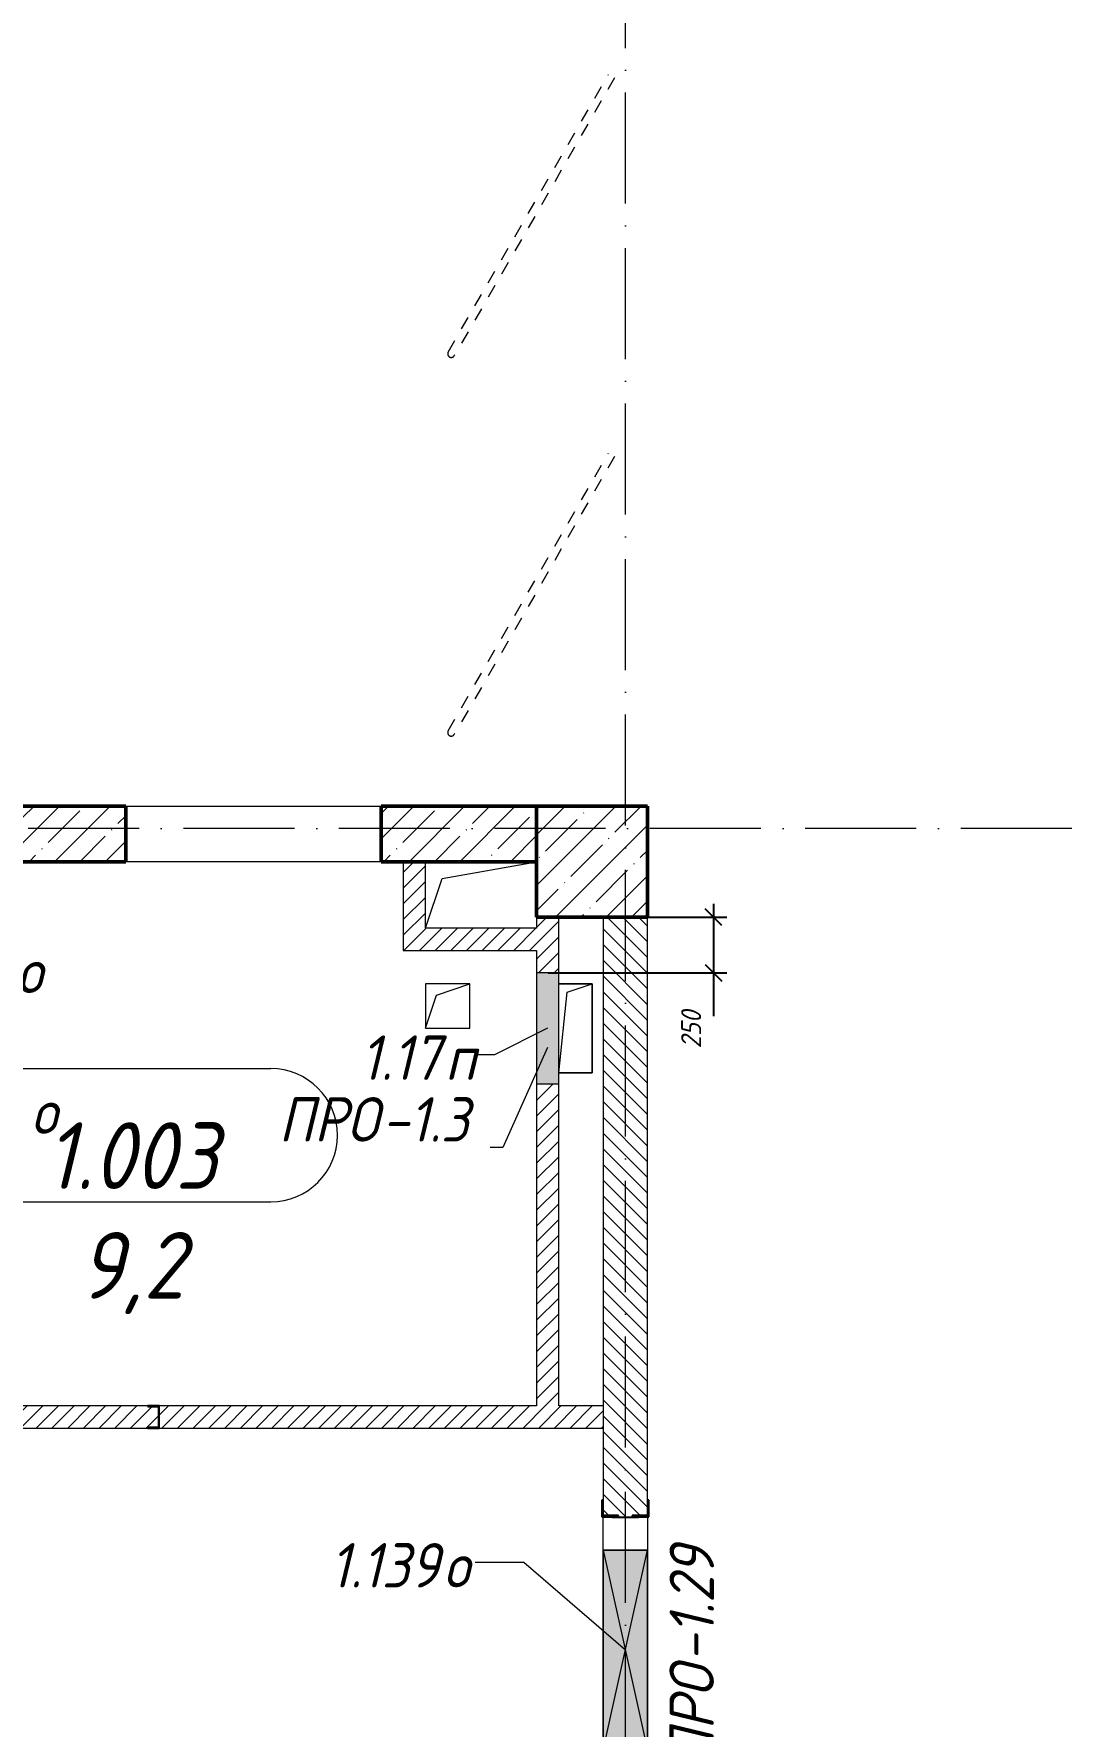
# Model space of a CAD drawing. Header units: millimetres. Extents: x -12989 to 629078, y -109036 to 555275.
# Drawn here: x 515799 to 520458, y 329430 to 337050 of the extents above; entities that cross this region are included whole.
import ezdxf

# ---------------------------------------------------------------- set-up
doc = ezdxf.new("R2010")
doc.units = ezdxf.units.MM
doc.linetypes.add('200_ШТРИХ_ш0_6_п0_6_', pattern=[120, 60, -60])
doc.linetypes.add('50_200_ШТРИХ_1Т_ш5_п1_п1_', pattern=[700, 500, -100, 0, -100])
for name, color, linetype, lineweight in [('A-____-____-DIMS', 7, 'Continuous', 9), ('A-DETL-____-OTLN-7', 7, '200_ШТРИХ_ш0_6_п0_6_', 9), ('A-DETL-GENF-OTLN', 7, 'Continuous', 9), ('A-FLOR-____-OTLN', 7, 'Continuous', 9), ('A-GENM-____-IDEN', 7, 'Continuous', 9), ('A-GENM-____-MCUT', 7, 'Continuous', 25), ('A-GENM-____-OTLN', 7, 'Continuous', 9), ('A-GENM-____-OTLN-1', 7, 'Continuous', 25), ('A-GLAZ-____-IDEN', 7, 'Continuous', 9), ('A-GLAZ-____-OTLN', 7, 'Continuous', 9), ('A-WALL-____-MCUT', 7, 'Continuous', 13), ('A-WALL-____-MCUT-2', 7, 'Continuous', 50), ('A-WALL-____-OTLN', 7, 'Continuous', 9), ('A-WALL-____-PATT-1', 7, 'Continuous', 9), ('A-WALL-FNSH-MCUT-1', 7, 'Continuous', 9), ('I-WALL-____-OTLN', 7, 'Continuous', 9), ('S-COLS-____-MCUT', 7, 'Continuous', 50), ('S-COLS-____-OTLN', 7, 'Continuous', 9), ('S-GRID-____-OTLN-1', 7, '50_200_ШТРИХ_1Т_ш5_п1_п1_', 9)]:
    doc.layers.add(name, color=color, linetype=linetype, lineweight=lineweight)
doc.layers.add('A-AREA-IDEN-1', color=7, linetype='Continuous', lineweight=9, true_color=0xaaaaaa)
doc.styles.add('ISOCPEUR_I', font='isocpeui.ttf', dxfattribs={"width": 0.9, "height": 2.5})
doc.styles.add('ISOCPEUR_I_11', font='isocpeui.ttf', dxfattribs={"width": 0.9, "height": 200})
doc.styles.add('ISOCPEUR_I_7', font='isocpeui.ttf', dxfattribs={"width": 0.9, "height": 90})
doc.dimstyles.new('ISO-1_8_0_9К_СРЕДНИЙ_Кладочные_1', dxfattribs={"dimscale": 304.8, "dimtxt": 89.638306, "dimasz": 0.246063, "dimexe": 0.19685, "dimexo": 0, "dimgap": 0, "dimtad": 1, "dimdec": 3, "dimrnd": 0.001, "dimdsep": 46, "dimtxsty": 'ISOCPEUR_I_7', "dimblk1": 'OBLIQUE', "dimblk2": 'OBLIQUE', "dimsah": 1, "dimcen": 0.09, "dimdle": 0.19685, "dimazin": 0, "dimtfac": 1, "dimtdec": 4, "dimtix": 1, "dimtmove": 0, "dimatfit": 3, "dimfxl": 1, "dimtvp": 1, "dimtolj": 1, "dimtzin": 0, "dimarcsym": 2})
pattern_1 = [(45, (513013.31, 265891.49), (-35.35534, 35.35534), [])]

# ---------------------------------------------------------------- blocks, each defined once
blk = doc.blocks.new('BSC_Колонна _Прямоугольная - 500х500-V28-АР1_План отверстий 1 этажа в осях 1-64_Ю-ЯЯ')
at = {"layer": 'S-COLS-____-OTLN'}
h = blk.add_hatch(dxfattribs=at)
h.set_pattern_fill('FP_34', color=256, style=0, pattern_type=2)
h.set_pattern_definition([(45, (-5300, -67431.04), (-114.04925, 114.04925), []), (45, (-5185.95, -67431.04), (-114.04925, 114.04925), [201.613, -40.323, 3.353, -36.97])])
h.paths.add_polyline_path([(-250, -250), (250, -250), (250, 250), (-250, 250)], flags=0)
at = {"layer": 'S-COLS-____-MCUT'}
for p, q in [((250, 250), (-250, 250)), ((-250, 250), (-250, -250)), ((250, -250), (250, 250)), ((-250, -250), (250, -250))]:
    blk.add_line(p, q, dxfattribs=at)
blk = doc.blocks.new('154_Фахверк_СКБ_Швеллер - Тип_100_4010-27789772-АР1_План отверстий 1 этажа в осях 1-64_Ю-ЯЯ')
at = {"layer": 'A-GENM-____-MCUT'}
for p, q in [((175, 50), (125, 50)), ((125, 50), (125, -50)), ((128, 47), (175, 47)), ((128, -47), (128, 47)), ((175, 47), (175, 50)), ((125, -50), (175, -50)), ((175, -47), (128, -47)), ((175, -50), (175, -47))]:
    blk.add_line(p, q, dxfattribs=at)
blk = doc.blocks.new('154_Стойка_СКБ_Уголок - СМ-2530_200-28213945-АР1_План отверстий 1 этажа в осях 1-64_Ю-ЯЯ')
at = {"layer": 'A-GENM-____-MCUT'}
for p, q in [((125, 156), (125, 81)), ((200, 156), (125, 156)), ((200, 150), (200, 156)), ((125, 81), (131, 81)), ((131, 81), (131, 150)), ((131, 150), (200, 150)), ((131, 19), (125, 19)), ((125, 19), (125, -56)), ((131, -50), (131, 19)), ((125, -56), (200, -56)), ((200, -50), (131, -50)), ((200, -56), (200, -50))]:
    blk.add_line(p, q, dxfattribs=at)
blk = doc.blocks.new('Стойка_Влож_Полоса боковая - Полоса-28213942-АР1_План отверстий 1 этажа в осях 1-64_Ю-ЯЯ')
at = {"layer": 'A-GENM-____-OTLN'}
for p, q in [((-5, 60), (0, 60)), ((-5, -60), (-5, 60)), ((0, 31), (0, -31)), ((0, -60), (-5, -60))]:
    blk.add_line(p, q, dxfattribs=at)
blk = doc.blocks.new('AR_Отверстие Ниша - Лючок-32401620-АР1_План отверстий 1 этажа в осях 1-64_Ю-ЯЯ')
at = {"layer": 'A-GLAZ-____-OTLN'}
blk.add_hatch(color=256, dxfattribs=at).paths.add_polyline_path([(250, -50), (250, 50), (-250, 50), (-250, -50), (27.8, -50)], flags=0)
for p, q in [((250, 50), (-250, 50)), ((-250, 50), (-250, -50)), ((250, -50), (250, 50)), ((-250, -50), (250, -50))]:
    blk.add_line(p, q, dxfattribs=at)
blk = doc.blocks.new('AR_Отверстие прямоугольное _в плите_ - AR_Отверстие прямоугольное _в плите_-V190-АР1_План отверстий 1 этажа в осях 1-64_Ю-ЯЯ')
at = {"layer": 'A-GENM-____-OTLN'}
for p, q in [((75, 200), (-75, 200)), ((-75, -200), (-37.5, 162.5)), ((-37.5, 162.5), (75, 200)), ((75, -200), (75, 200)), ((-75, -200), (75, -200))]:
    blk.add_line(p, q, dxfattribs=at)
blk = doc.blocks.new('AR_Отверстие прямоугольное _в плите_ - AR_Отверстие прямоугольное _в плите_-30459597-АР1_План отверстий 1 этажа в осях 1-64_Ю-ЯЯ')
at = {"layer": 'A-GENM-____-OTLN'}
for p, q in [((100, 100), (-100, 100)), ((-100, 100), (-100, -100)), ((-50, 50), (100, 100)), ((100, -100), (100, 100)), ((-100, -100), (-50, 50)), ((-100, -100), (100, -100))]:
    blk.add_line(p, q, dxfattribs=at)
blk = doc.blocks.new('AR_Отверстие прямоугольное _в плите_ - AR_Отверстие прямоугольное _в плите_-V244-АР1_План отверстий 1 этажа в осях 1-64_Ю-ЯЯ')
at = {"layer": 'A-GENM-____-OTLN'}
for p, q in [((250, 150), (-250, 150)), ((-175, 75), (250, 150)), ((-249.9, -149.7), (-175, 75))]:
    blk.add_line(p, q, dxfattribs=at)
blk = doc.blocks.new('AR_Отверстие прямоугольное _в стене_ - AR_Отверстие прямоугольное _в стене__ОВ-36659117-АР1_План отверстий 1 этажа в осях 1-64_Ю-ЯЯ')
at = {"layer": 'A-GLAZ-____-OTLN'}
blk.add_hatch(color=256, dxfattribs=at).paths.add_polyline_path([(-450, -100), (450, -100), (450, 100), (-450, 100)], flags=0)
at = {"layer": 'A-DETL-GENF-OTLN'}
for p, q in [((-450, -100), (-450, 100)), ((-450, 100), (450, 100)), ((450, 100), (-450, -100)), ((-450, 100), (450, -100)), ((450, 100), (-450, 100)), ((-450, 100), (-450, -100)), ((450, 100), (450, -100)), ((450, -100), (450, 100)), ((450, -100), (-450, -100)), ((-450, -100), (450, -100))]:
    blk.add_line(p, q, dxfattribs=at)
blk = doc.blocks.new('_Oblique')
at = {"color": 0, "linetype": 'ByBlock', "lineweight": -2}
blk.add_line((-0.5, -0.5), (0.5, 0.5), dxfattribs=at)
blk = doc.blocks.new('*D5596')
at = {"layer": 'A-____-____-DIMS', "color": 0, "lineweight": -2, "transparency": 16777216}
for p, q in [((518860.7, 333132.5), (518860.7, 332822.5)), ((518163.3, 333072.5), (518920.7, 333072.5)), ((518115.3, 332822.5), (518920.7, 332822.5)), ((518860.7, 332822.5), (518860.7, 332626.4))]:
    blk.add_line(p, q, dxfattribs=at)
at = {"layer": 'Defpoints', "color": 0, "transparency": 16777216}
for p in [(518163.3, 333072.5), (518115.3, 332822.5), (518860.7, 332822.5)]:
    blk.add_point(p, dxfattribs=at)
at = {"layer": 'A-____-____-DIMS', "color": 0, "lineweight": -2, "transparency": 16777216, "xscale": 75, "yscale": 75, "zscale": 75}
for p, rotation in [((518860.7, 333072.5), 90), ((518860.7, 332822.5), 270)]:
    blk.add_blockref('_Oblique', p, dxfattribs=dict(at, rotation=rotation))
at = {"layer": 'A-____-____-DIMS', "color": 0, "transparency": 16777216, "insert": (518714.7, 332481.6), "char_height": 90, "width": 409.578, "attachment_point": 1, "rotation": 90, "line_spacing_factor": 1.149209, "style": 'ISOCPEUR_I_7'}
blk.add_mtext('\\A1;250', dxfattribs=at)
blk = doc.blocks.new('AAR_СКБ_Марка_помещения_1_5 ммп - Номер _ Площадь-27962135-АИ_План этажа_Стены_1')
at = {"layer": 'A-AREA-IDEN-1'}
for p, q in [((-2.987, 3), (3.013, 3)), ((-2.987, 0), (3.013, 0))]:
    blk.add_line(p, q, dxfattribs=at)
for centre, start, end in [((-2.987, 1.5), 90, 270), ((3.013, 1.5), 270, 90)]:
    blk.add_arc(centre, 1.5, start, end, dxfattribs=at)

msp = doc.modelspace()

# ---------------------------------------------------------------- hatches: boundary and pattern name
at = {"layer": 'A-WALL-____-PATT-1'}
h = msp.add_hatch(dxfattribs=at)
h.set_pattern_fill('FP_13', color=256, style=0, pattern_type=2)
h.set_pattern_definition([(45, (513013.31, 265891.49), (-114.04925, 114.04925), []), (45, (513127.36, 265891.49), (-114.04925, 114.04925), [201.612, -40.322, 3.353, -36.97])])
h.paths.add_polyline_path([(518063.3109, 333322.5335), (518063.3109, 333572.5335), (517363.3109, 333572.5335), (517363.3109, 333322.5335)], flags=0)
h.paths.add_polyline_path([(516213.3109, 333322.5335), (516213.3109, 333572.5335), (511063.3109, 333572.5335), (511063.3109, 333322.5335), (512997.9022, 333322.5335)], flags=0)
h = msp.add_hatch(dxfattribs=at)
h.set_pattern_fill('FP_5', color=256, style=0, pattern_type=2)
h.set_pattern_definition(pattern_1)
h.paths.add_polyline_path([(517563.3109, 332922.5335), (517563.3109, 333322.186), (517463.3109, 333322.186), (517463.3109, 332922.5335)], flags=0)
h = msp.add_hatch(dxfattribs=at)
h.set_pattern_fill('FP_5', color=256, style=0, pattern_type=2)
h.set_pattern_definition(pattern_1)
h.paths.add_polyline_path([(518063.3109, 330872.5335), (518163.3109, 330872.5335), (518163.3109, 332322.5335), (518063.3109, 332322.5335)], flags=0)
h.paths.add_polyline_path([(518163.3109, 332822.5335), (518163.3109, 333072.5335), (518063.3109, 333072.5335), (518063.3109, 332822.5335), (518068.1889, 332822.5335)], flags=0)
h = msp.add_hatch(dxfattribs=at)
h.set_pattern_fill('FP_6', color=256, style=0, pattern_type=2)
h.set_pattern_definition([(135, (513013.31, 265891.49), (-35.35534, -35.35534), [])])
h.paths.add_polyline_path([(518494.3109, 327922.5335), (518563.3109, 327922.5335), (518563.3109, 328666.5335), (518494.3109, 328666.5335), (518494.3109, 328672.5335), (518432.3109, 328672.5335), (518432.3109, 328666.5335), (518363.3109, 328666.5335), (518363.3109, 327922.5335)], flags=0)
h.paths.add_polyline_path([(518494.3109, 330372.5335), (518494.3109, 330378.5335), (518563.3109, 330378.5335), (518563.3109, 333072.5335), (518363.3109, 333072.5335), (518363.3109, 330378.5335), (518432.3109, 330378.5335), (518432.3109, 330372.5335)], flags=0)
h = msp.add_hatch(dxfattribs=at)
h.set_pattern_fill('FP_5', color=256, style=0, pattern_type=2)
h.set_pattern_definition(pattern_1)
h.paths.add_polyline_path([(518063.3109, 332922.5335), (518063.3109, 333022.5335), (517563.3109, 333022.5335), (517563.3109, 332922.5335)], flags=0)
h = msp.add_hatch(dxfattribs=at)
h.set_pattern_fill('FP_5', color=256, style=0, pattern_type=2)
h.set_pattern_definition(pattern_1)
h.paths.add_polyline_path([(518363.3109, 330772.5335), (518363.3109, 330872.5335), (516363.3109, 330872.5335), (516363.3109, 330772.5335), (516532.9035, 330772.5335)], flags=0)
h.paths.add_polyline_path([(516313.3109, 330772.5335), (516313.3109, 330775.5335), (516360.3109, 330775.5335), (516360.3109, 330869.5335), (516313.3109, 330869.5335), (516313.3109, 330872.5335), (514013.3109, 330872.5335), (514013.3109, 330772.5335)], flags=0)

# ---------------------------------------------------------------- linework, layer by layer
at = {"layer": 'A-DETL-____-OTLN-7'}
for p, q in [((517665.3109, 335616.9928), (518387.3109, 336867.5335)), ((518415.0237, 336851.5335), (517693.0237, 335600.9928)), ((517665.3109, 333911.9928), (518387.3109, 335162.5335)), ((518415.0237, 335146.5335), (517693.0237, 333895.9928))]:
    msp.add_line(p, q, dxfattribs=at)
for centre in [(517679.1673, 335608.9928), (517679.1673, 333903.9928)]:
    msp.add_arc(centre, 16, 150, 330, dxfattribs=at)
at = {"layer": 'A-FLOR-____-OTLN'}
for p, q in [((517563.3109, 333322.186), (518063.3109, 333322.186)), ((518163.3109, 332772.186), (518313.3109, 332772.186)), ((518313.3109, 332772.186), (518313.3109, 332372.186)), ((518313.3109, 332372.186), (518163.3109, 332372.186))]:
    msp.add_line(p, q, dxfattribs=at)
at = {"layer": 'A-GENM-____-IDEN'}
for p, q in [((518113.3109, 332485.6097), (517911.4862, 332034.8366)), ((517911.4862, 332034.8366), (517854.7654, 332034.8366))]:
    msp.add_line(p, q, dxfattribs=at)
at = {"layer": 'A-GLAZ-____-IDEN'}
for p, q in [((518113.3109, 332572.5335), (517874.2965, 332452.5335)), ((517874.2965, 332452.5335), (517794.8278, 332452.5335)), ((518006.223, 330166.9033), (517787.3471, 330166.9033)), ((518463.3109, 329772.5335), (518006.223, 330166.9033))]:
    msp.add_line(p, q, dxfattribs=at)
at = {"layer": 'A-WALL-____-MCUT'}
for p, q in [((518363.3109, 333072.5335), (518363.3109, 330447.5335)), ((518563.3109, 330447.5335), (518563.3109, 333072.5335))]:
    msp.add_line(p, q, dxfattribs=at)
at = {"layer": 'A-WALL-____-MCUT-2'}
for p, q in [((516213.3109, 333572.5335), (511063.3109, 333572.5335)), ((516213.3109, 333322.5335), (516213.3109, 333572.5335)), ((518063.3109, 333572.5335), (517363.3109, 333572.5335)), ((517363.3109, 333572.5335), (517363.3109, 333322.5335)), ((511063.3109, 333322.5335), (516213.3109, 333322.5335)), ((517363.3109, 333322.5335), (518063.3109, 333322.5335))]:
    msp.add_line(p, q, dxfattribs=at)
at = {"layer": 'A-WALL-____-OTLN'}
for p, q in [((516213.3109, 333572.5335), (517363.3109, 333572.5335)), ((517363.3109, 333322.5335), (516213.3109, 333322.5335))]:
    msp.add_line(p, q, dxfattribs=at)
at = {"layer": 'A-WALL-FNSH-MCUT-1'}
for p, q in [((517463.3109, 333322.186), (517463.3109, 332922.5335)), ((517563.3109, 333322.186), (517463.3109, 333322.186)), ((517563.3109, 333022.5335), (517563.3109, 333322.186)), ((518063.3109, 333072.5335), (518063.3109, 333022.5335)), ((518163.3109, 332822.5335), (518163.3109, 333072.5335)), ((518063.3109, 333022.5335), (517563.3109, 333022.5335)), ((517463.3109, 332922.5335), (518063.3109, 332922.5335)), ((518063.3109, 332922.5335), (518063.3109, 332822.5335)), ((518063.3109, 332322.5335), (518063.3109, 330872.5335)), ((518163.3109, 330872.5335), (518163.3109, 332322.5335)), ((516313.3109, 330872.5335), (514463.3109, 330872.5335)), ((518063.3109, 330872.5335), (516363.3109, 330872.5335)), ((518363.3109, 330872.5335), (518163.3109, 330872.5335)), ((512413.3109, 330772.5335), (516313.3109, 330772.5335)), ((516363.3109, 330772.5335), (518363.3109, 330772.5335))]:
    msp.add_line(p, q, dxfattribs=at)
at = {"layer": 'I-WALL-____-OTLN'}
for p, q in [((518363.3109, 330222.5335), (518363.3109, 330372.5335)), ((518563.3109, 330372.5335), (518563.3109, 330222.5335))]:
    msp.add_line(p, q, dxfattribs=at)
at = {"layer": 'S-GRID-____-OTLN-1'}
for p, q in [((518463.3109, 318783.0794), (518463.3109, 356784.3429)), ((617087.7175, 333472.5335), (508344.5407, 333472.5335))]:
    msp.add_line(p, q, dxfattribs=at)

# ---------------------------------------------------------------- block references
at = {"layer": 'A-AREA-IDEN-1', "xscale": 199.9999999999999, "yscale": 199.9999999999999, "zscale": 199.9999999999999}
msp.add_blockref('AAR_СКБ_Марка_помещения_1_5 ммп - Номер _ Площадь-27962135-АИ_План этажа_Стены_1', (516264.215, 331790.7152), dxfattribs=at)
at = {"layer": 'A-GENM-____-OTLN'}
for name, p in [('AR_Отверстие прямоугольное _в плите_ - AR_Отверстие прямоугольное _в плите_-V244-АР1_План отверстий 1 этажа в осях 1-64_Ю-ЯЯ', (517813.3109, 333172.186)), ('AR_Отверстие прямоугольное _в плите_ - AR_Отверстие прямоугольное _в плите_-30459597-АР1_План отверстий 1 этажа в осях 1-64_Ю-ЯЯ', (517663.3109, 332672.186)), ('AR_Отверстие прямоугольное _в плите_ - AR_Отверстие прямоугольное _в плите_-V190-АР1_План отверстий 1 этажа в осях 1-64_Ю-ЯЯ', (518238.3109, 332572.186))]:
    msp.add_blockref(name, p, dxfattribs=at)
at = {"layer": 'A-GENM-____-OTLN', "rotation": 89.99999999999991}
msp.add_blockref('Стойка_Влож_Полоса боковая - Полоса-28213942-АР1_План отверстий 1 этажа в осях 1-64_Ю-ЯЯ', (518463.3109, 330372.5335), dxfattribs=at)
at = {"layer": 'A-GENM-____-OTLN-1'}
for name, p, rotation in [('154_Фахверк_СКБ_Швеллер - Тип_100_4010-27789772-АР1_План отверстий 1 этажа в осях 1-64_Ю-ЯЯ', (516488.3109, 330822.5335), 180), ('154_Стойка_СКБ_Уголок - СМ-2530_200-28213945-АР1_План отверстий 1 этажа в осях 1-64_Ю-ЯЯ', (518513.3109, 330247.5335), 89.99999999999991)]:
    msp.add_blockref(name, p, dxfattribs=dict(at, rotation=rotation))
at = {"layer": 'A-GLAZ-____-OTLN'}
for name, p, rotation in [('AR_Отверстие Ниша - Лючок-32401620-АР1_План отверстий 1 этажа в осях 1-64_Ю-ЯЯ', (518113.3109, 332572.5335), 269.9999999999999), ('AR_Отверстие прямоугольное _в стене_ - AR_Отверстие прямоугольное _в стене__ОВ-36659117-АР1_План отверстий 1 этажа в осях 1-64_Ю-ЯЯ', (518463.3109, 329772.5335), 89.99999999999991)]:
    msp.add_blockref(name, p, dxfattribs=dict(at, rotation=rotation))
at = {"layer": 'S-COLS-____-OTLN'}
msp.add_blockref('BSC_Колонна _Прямоугольная - 500х500-V28-АР1_План отверстий 1 этажа в осях 1-64_Ю-ЯЯ', (518313.3109, 333322.5335), dxfattribs=at)

# ---------------------------------------------------------------- texts
at = {"layer": 'A-AREA-IDEN-1', "char_height": 300, "attachment_point": 8, "line_spacing_factor": 1.139951, "style": 'ISOCPEUR_I'}
for s, insert, width in [('\\pxqc,t8.46667,16.93333,25.4,33.86667,42.33333,50.8,59.26667,67.73333,76.2,84.66667,93.13333,101.6,110.06667,118.53333,127,135.46667,143.93333,152.4,160.86667,169.33333,177.8,186.26667,194.73333,203.2,211.66667,220.13333,228.6,237.06667,245.53333,254,262.46667,270.93333;{1.003}', (516238.786, 331849.045), 900), ('\\pxqc,t8.46667,16.93333,25.4,33.86667,42.33333,50.8,59.26667,67.73333,76.2,84.66667,93.13333,101.6,110.06667,118.53333,127,135.46667,143.93333,152.4,160.86667,169.33333,177.8,186.26667,194.73333,203.2,211.66667,220.13333,228.6,237.06667,245.53333,254,262.46667,270.93333;{9,2}', (516239.786, 331285.0971), 542)]:
    msp.add_mtext(s, dxfattribs=dict(at, insert=insert, width=width))
at = {"layer": 'A-GENM-____-IDEN', "char_height": 200, "attachment_point": 1, "style": 'ISOCPEUR_I_11'}
for s, insert, width in [('ПРО', (516901.9087, 332261.9528), 562.784625), ('-1.3', (517366.2525, 332261.9528), 505.063125)]:
    msp.add_mtext(s, dxfattribs=dict(at, insert=insert, width=width))
at = {"layer": 'A-GENM-____-IDEN', "char_height": 200, "attachment_point": 1, "rotation": 90, "style": 'ISOCPEUR_I_11'}
for s, insert, width in [('-1.29', (518662.3279, 329718.7706), 663.79725), ('ПРО', (518662.3279, 329254.4269), 562.784625)]:
    msp.add_mtext(s, dxfattribs=dict(at, insert=insert, width=width))
at = {"layer": 'A-GLAZ-____-IDEN', "char_height": 200, "attachment_point": 1, "style": 'ISOCPEUR_I_11'}
for s, insert, width in [('\\fISOCPEUR|b0|i1|c204|p34|;\\W.9;о', (515721.6008, 332930.2223), 158.734125), ('1.17', (517270.4691, 332540.1481), 461.772), ('\\fISOCPEUR|b0|i1|c204|p34|;\\W.9;п', (517651.4691, 332540.1481), 158.734125), ('\\fISOCPEUR|b0|i1|c204|p34|;\\W.9;о', (515787.4222, 332296.7278), 158.734125), ('1.139', (517132.4938, 330254.5179), 620.506125), ('\\fISOCPEUR|b0|i1|c204|p34|;\\W.9;о', (517644.4626, 330254.5179), 158.734125)]:
    msp.add_mtext(s, dxfattribs=dict(at, insert=insert, width=width))

# ---------------------------------------------------------------- dimensions: what is measured, and where the dimension line sits
at = {"layer": 'A-____-____-DIMS'}
dim = msp.add_linear_dim(base=(518860.7433, 332822.5335), p1=(518163.3109, 333072.5335), p2=(518115.3376, 332822.5335), angle=90, dimstyle='ISO-1_8_0_9К_СРЕДНИЙ_Кладочные_1', override={"dimpost": '<>', "dimfxl": 254.561261}, dxfattribs=at)
dim.commit()
dim.dimension.update_dxf_attribs({"geometry": '*D5596', "text_midpoint": (518774.7114, 332626.3975), "dimtype": 160, "text_rotation": 90})

doc.saveas('drawing.dxf')
